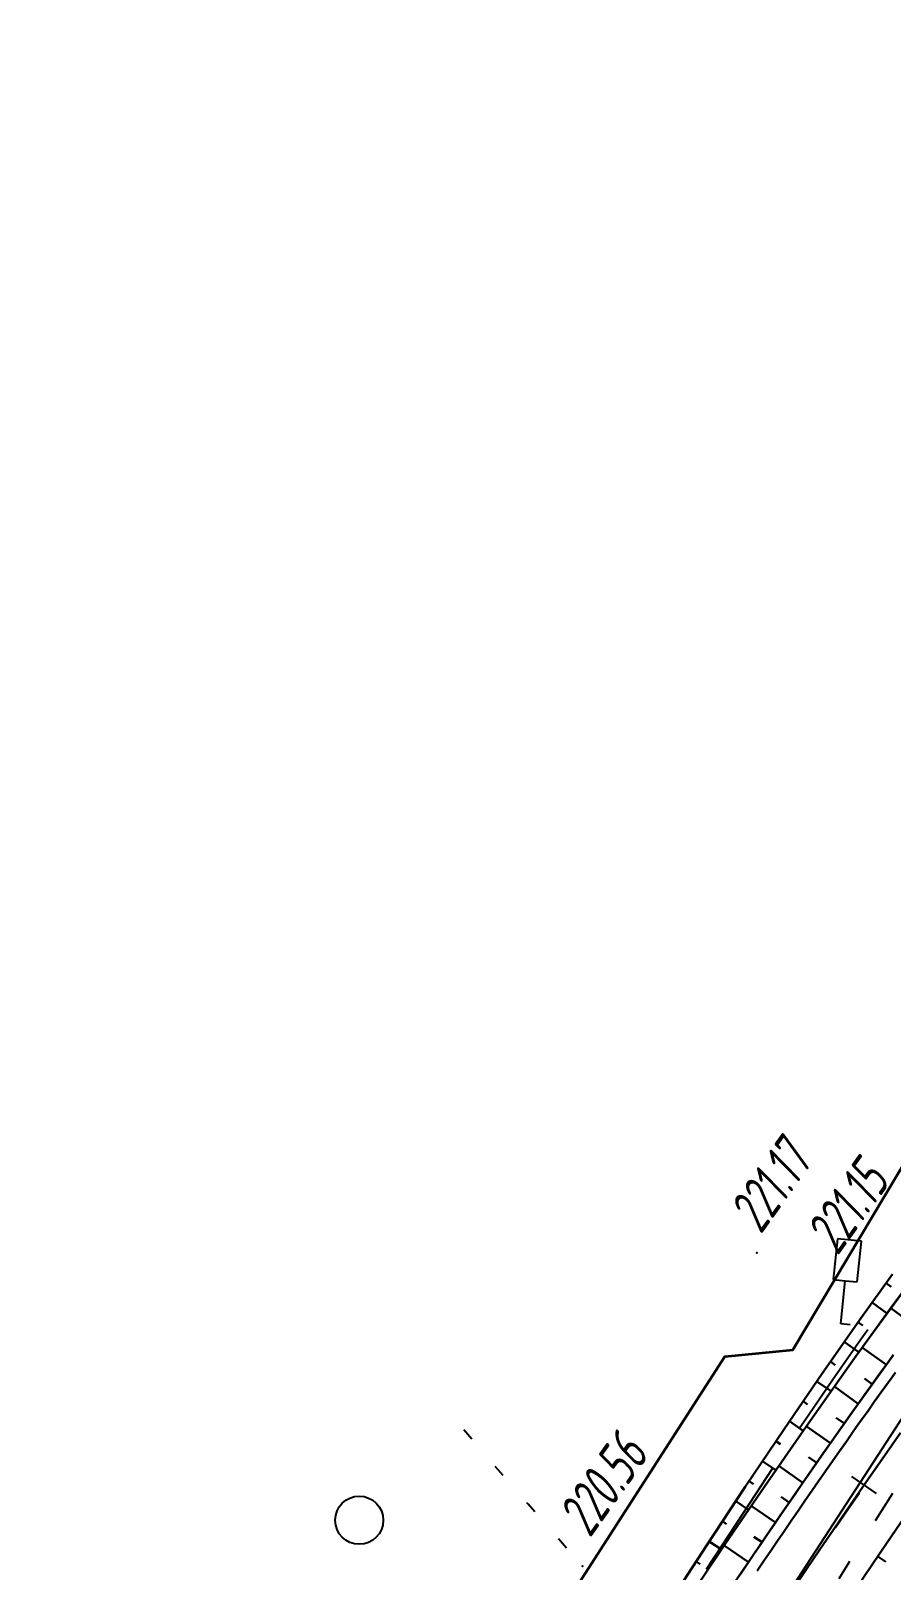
# Model space of a CAD drawing. Header units: millimetres. Extents: x -1799 to 6962, y -1020 to 4121.
# Drawn here: x 3247.9 to 3319.3, y 2289.5 to 2417.3 of the extents above; entities that cross this region are included whole.
import ezdxf

# ---------------------------------------------------------------- set-up
doc = ezdxf.new("R2010")
doc.units = ezdxf.units.MM
doc.linetypes.add('CONTI', pattern=[0])
doc.linetypes.add('STROT', pattern=[1.7, 0.5, -1.2])
for name, color, linetype, lineweight in [('10', 1, 'Continuous', 35), ('КОПИЯ_ОСЬ_13_ОТКОСЫ', 7, 'Continuous', 30), ('ОСЬ_ВЕРХ_ПОКРЫТИЯ_ГРАНИЦЫ_ПОЛОС', 7, 'Continuous', 30), ('ОСЬ_ВЕРХ_ПОКРЫТИЯ_ОСЬ', 1, 'Continuous', 30)]:
    doc.layers.add(name, color=color, linetype=linetype, lineweight=lineweight)
for name, color, linetype in [('PI_OTDEFAULT', 172, 'CONTI'), ('PI_TTDEFAULT', 5, 'CONTI'), ('SIT_LDEFAULT', 7, 'CONTI'), ('USLZNDEFAULT', 7, 'CONTI'), ('ZAPSKDEFAULT', 7, 'CONTI'), ('КОПИЯ_ОСЬ_ТАНГЕНСЫ', 1, 'Continuous'), ('ОСЬ_ВЕРХ_ПОКРЫТИЯ_ПИКЕТЫ', 1, 'Continuous'), ('ОСЬ_ВЕРХ_ПОКРЫТИЯ_ТАНГЕНСЫ', 1, 'Continuous'), ('разметка', 7, 'Continuous')]:
    doc.layers.add(name, color=color, linetype=linetype)
doc.styles.add('eskd', font='spds.shx', dxfattribs={"width": 1.2, "oblique": 15})

# ---------------------------------------------------------------- blocks, each defined once
blk = doc.blocks.new('BL_12')
at = {"color": 0}
for p, q in [((1, 7), (-1, 7)), ((-1, 7), (-1, 3.6)), ((1, 3.6), (1, 7)), ((-1, 3.6), (0, 3.6)), ((0, 0), (0, 3.6)), ((0, 3.6), (1, 3.6)), ((0.8, 0), (0, 0))]:
    blk.add_line(p, q, dxfattribs=at)
blk = doc.blocks.new('BL_2004')
at = {"color": 0}
blk.add_circle((0, 0), 2, dxfattribs=at)
blk = doc.blocks.new('*U52')
at = {"layer": 'КОПИЯ_ОСЬ_13_ОТКОСЫ'}
for points in [[(41.25, 57.62), (45.95, 64.86), (49.13, 69.68), (52.36, 74.47), (55.54, 79.11), (58.77, 83.73), (61.37, 87.33)], [(43.22, 58.61), (47.5, 64.98), (50.75, 69.74), (54.03, 74.45), (57.27, 79.04), (58.36, 80.56), (59.46, 82.08), (61.19, 84.46), (64.17, 88.5)], [(60.84, 86.6), (61.26, 86.3)], [(59.67, 84.98), (60.92, 84.08)], [(58.5, 83.36), (58.91, 83.07)], [(57.36, 81.72), (58.58, 80.86)], [(56.21, 80.08), (56.61, 79.8)], [(55.07, 78.44), (56.27, 77.62)], [(53.94, 76.79), (54.32, 76.52)], [(52.81, 75.14), (53.96, 74.35)], [(51.69, 73.48), (52.06, 73.23)], [(50.57, 71.82), (51.68, 71.08)], [(49.46, 70.16), (49.81, 69.92)], [(48.35, 68.49), (49.42, 67.79)], [(47.25, 66.83), (47.59, 66.6)], [(46.15, 65.16), (47.17, 64.48)], [(45.05, 63.48), (45.38, 63.27)]]:
    blk.add_lwpolyline(points, dxfattribs=at)

msp = doc.modelspace()

# ---------------------------------------------------------------- linework, layer by layer
at = {"layer": '10'}
msp.add_lwpolyline([(3257.79, 2233.17), (3305.51, 2307.22), (3311.16, 2307.79), (3315.67, 2315.34), (3323.02, 2327.62), (3351.53, 2358.66), (3376.45, 2385.79), (3392.33, 2403.09), (3390.57, 2426.71), (3389.95, 2435.23), (3387.65, 2466.27), (3420.04, 2479.74), (3419.86, 2461.83), (3415.23, 2448.76), (3411.67, 2410.12), (3414.32, 2405.04), (3391.08, 2372.42), (3375.15, 2351.65), (3374.74, 2355.54), (3355.77, 2331.73), (3331.82, 2298.79), (3310.8, 2267.17)], dxfattribs=at)
at = {"layer": 'PI_TTDEFAULT', "color": 5}
for p in [(3308.18, 2315.82, 221.16), (3293.7, 2289.83, 220.56)]:
    msp.add_point(p, dxfattribs=at)
at = {"layer": 'SIT_LDEFAULT', "color": 7}
for p, q in [((3317.38, 2309.45), (3316.81, 2308.65)), ((3316.81, 2308.65), (3314.45, 2305.27)), ((3314.45, 2305.27), (3312.12, 2301.87)), ((3312.13, 2301.87), (3311.69, 2301.22)), ((3284.16, 2300.75), (3283.83, 2301.13)), ((3284.48, 2300.38), (3284.16, 2300.75)), ((3287.1, 2297.35), (3286.44, 2298.11)), ((3309.45, 2297.91), (3307.55, 2295.02)), ((3289.18, 2294.96), (3289.07, 2295.08)), ((3289.73, 2294.33), (3289.18, 2294.96)), ((3307.55, 2295.02), (3305.29, 2291.58)), ((3318.03, 2293.62), (3319.47, 2295.89)), ((3292.36, 2291.33), (3291.7, 2292.08)), ((3305.29, 2291.58), (3303.97, 2289.55)), ((3315.01, 2288.81), (3315.9, 2290.24))]:
    msp.add_line(p, q, dxfattribs=at)
at = {"layer": 'КОПИЯ_ОСЬ_13_ОТКОСЫ'}
for points in [[(3301.29, 2285.33), (3305.57, 2291.7), (3308.82, 2296.46), (3312.09, 2301.18), (3315.34, 2305.76), (3316.43, 2307.28), (3317.53, 2308.8), (3319.25, 2311.18), (3322.24, 2315.22)], [(3321.27, 2309.79), (3319.3, 2311.23)], [(3318.93, 2306.55), (3316.93, 2307.98)], [(3305.99, 2287.96), (3309.75, 2293.5), (3313.02, 2298.23), (3316.25, 2302.82), (3319.51, 2307.37)], [(3317.76, 2304.93), (3317.1, 2305.4)], [(3316.59, 2303.3), (3314.61, 2304.73)], [(3314.29, 2300.03), (3312.28, 2301.44)], [(3315.44, 2301.67), (3314.77, 2302.14)], [(3313.14, 2298.4), (3312.47, 2298.87)], [(3312, 2296.75), (3309.99, 2298.14)], [(3310.86, 2295.11), (3310.19, 2295.57)], [(3309.73, 2293.46), (3307.71, 2294.83)], [(3315.82, 2287.08), (3319.01, 2291.79), (3321.11, 2294.85)], [(3307.48, 2290.15), (3305.45, 2291.53)], [(3308.6, 2291.81), (3307.93, 2292.27)], [(3318.22, 2290.63), (3318.89, 2290.18)]]:
    msp.add_lwpolyline(points, dxfattribs=at)
at = {"layer": 'КОПИЯ_ОСЬ_ТАНГЕНСЫ'}
msp.add_line((3250.98, 2195.59), (3326.61, 2311.94), dxfattribs=at)
at = {"layer": 'ОСЬ_ВЕРХ_ПОКРЫТИЯ_ГРАНИЦЫ_ПОЛОС', "linetype": 'Continuous'}
for points in [[(3306.81, 2289.17), (3307.37, 2290), (3307.93, 2290.83), (3308.5, 2291.66), (3309.06, 2292.49), (3309.63, 2293.32), (3310.2, 2294.15), (3310.77, 2294.98), (3311.34, 2295.8), (3311.91, 2296.63), (3312.48, 2297.46), (3313.06, 2298.28), (3313.63, 2299.11), (3314.21, 2299.93), (3314.79, 2300.75), (3315.37, 2301.58), (3315.95, 2302.4), (3316.53, 2303.22), (3317.11, 2304.04), (3317.7, 2304.86), (3318.29, 2305.68), (3318.88, 2306.49), (3319.47, 2307.31)], [(3319.69, 2305.91), (3319.1, 2305.09), (3318.51, 2304.28), (3317.93, 2303.46), (3317.35, 2302.64), (3316.76, 2301.82), (3316.18, 2301), (3315.61, 2300.18), (3315.03, 2299.36), (3314.45, 2298.54), (3313.88, 2297.71), (3313.3, 2296.89), (3312.73, 2296.07), (3312.16, 2295.24), (3311.59, 2294.41), (3311.02, 2293.59), (3310.46, 2292.76), (3309.89, 2291.93), (3309.33, 2291.1), (3308.76, 2290.27), (3308.2, 2289.44)]]:
    msp.add_lwpolyline(points, dxfattribs=at)
at = {"layer": 'ОСЬ_ВЕРХ_ПОКРЫТИЯ_ОСЬ'}
msp.add_lwpolyline([(3311.21, 2287.96), (3312.3, 2289.58), (3313.4, 2291.2), (3314.51, 2292.82), (3315.62, 2294.44), (3316.73, 2296.06), (3317.85, 2297.67), (3318.97, 2299.27), (3320.1, 2300.88)], dxfattribs=at)
at = {"layer": 'ОСЬ_ВЕРХ_ПОКРЫТИЯ_ПИКЕТЫ'}
msp.add_line((3318.12, 2295.86), (3316.06, 2297.28), dxfattribs=at)
at = {"layer": 'ОСЬ_ВЕРХ_ПОКРЫТИЯ_ТАНГЕНСЫ'}
msp.add_line((3250.98, 2195.59), (3326.61, 2311.94), dxfattribs=at)
at = {"layer": 'разметка', "linetype": 'STROT', "lineweight": 30, "ltscale": 7}
msp.add_lwpolyline([(2295.13, 2195.85), (2426.21, 2190.48, -0.036618), (2731.39, 2155.5, 0.03316), (2816.77, 2142.92, 0.072993), (2903.54, 2150.91, 0.020856), (2952.53, 2165.72, -0.020825), (3001.52, 2180.54, -0.014356), (3018.37, 2184.1, -0.037499), (3107.99, 2191.29), (3173.19, 2193.25, 0.062532), (3222.73, 2198.89, 0.116616), (3262.84, 2221.45, 0.062555), (3293.4, 2260.85, -0.012407), (3323.52, 2305.66, -0.012892), (3339.17, 2326.15, -0.000817), (3360.09, 2351.05, 0.01158), (3380.45, 2376.38, 0.05392), (3395.92, 2404.68, 0.05392)], format="xyb", dxfattribs=at)

# ---------------------------------------------------------------- block references
at = {"layer": 'USLZNDEFAULT', "color": 7, "rotation": 354.0000000000001}
msp.add_blockref('BL_12', (3315.14, 2309.94), dxfattribs=at)
at = {"layer": 'ZAPSKDEFAULT', "color": 7, "rotation": 354.0000000000001}
msp.add_blockref('BL_2004', (3275.14, 2293.64), dxfattribs=at)
at = {"layer": 'КОПИЯ_ОСЬ_13_ОТКОСЫ'}
msp.add_blockref('*U52', (3258.07, 2226.72), dxfattribs=at)

# ---------------------------------------------------------------- texts
at = {"layer": 'PI_OTDEFAULT', "color": 172, "style": 'eskd', "oblique": 10, "width": 0.8}
for s, p in [('221.17', (3308.5, 2317.3)), ('221.15', (3314.87, 2315.52)), ('220.56', (3294.3, 2292.1))]:
    msp.add_text(s, height=3.5, rotation=54.3868, dxfattribs=at).set_placement(p)

doc.saveas('drawing.dxf')
